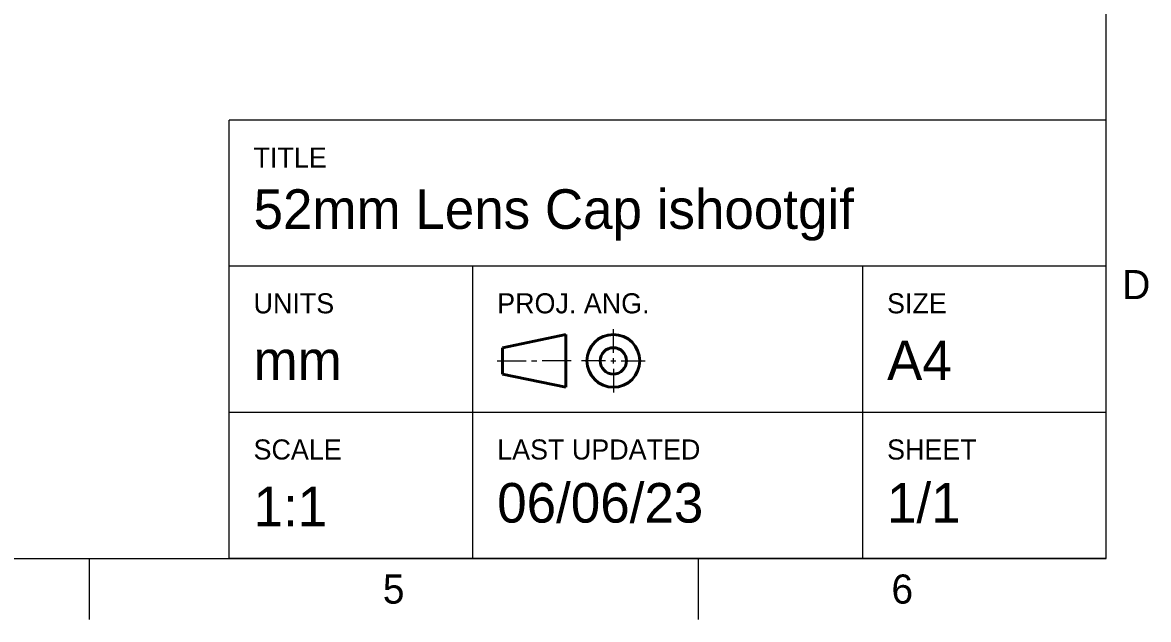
# Model space of a CAD drawing. Header units: millimetres. Extents: x 15 to 292, y 5 to 205.
# Drawn here: x 198 to 290.5, y 5 to 54 of the extents above; entities that cross this region are included whole.
import ezdxf

# ---------------------------------------------------------------- set-up
doc = ezdxf.new("R2010")
doc.units = ezdxf.units.MM
doc.layers.add('Border', color=7, linetype='Continuous')
doc.styles.add('Shapr0', font='txt', dxfattribs={"height": 2.3925})
doc.styles.add('Shapr1', font='txt', dxfattribs={"height": 2.3925})

# ---------------------------------------------------------------- blocks, each defined once
blk = doc.blocks.new('*U16')
at = {"layer": 'Border', "linetype": 'Continuous', "lineweight": 15}
for p, q in [((287, 46), (215, 46)), ((215, 10), (215, 46)), ((287, 10), (287, 46)), ((287, 34), (215, 34)), ((235, 10), (235, 34)), ((267, 10), (267, 34)), ((246.533, 26.883), (246.533, 28.833)), ((237, 26.233), (239.383, 26.233)), ((239.817, 26.233), (240.25, 26.233)), ((243.067, 26.233), (240.683, 26.233)), ((245.883, 26.233), (243.933, 26.233)), ((246.317, 26.233), (246.75, 26.233)), ((246.533, 26.017), (246.533, 26.45)), ((247.183, 26.233), (249.133, 26.233)), ((246.533, 25.583), (246.533, 23.633)), ((287, 22), (215, 22)), ((287, 10), (215, 10))]:
    blk.add_line(p, q, dxfattribs=at)
at = {"layer": 'Border', "linetype": 'Continuous', "lineweight": 40}
for p, q in [((237.433, 27.317), (242.633, 28.4)), ((242.633, 28.4), (242.633, 24.067)), ((237.433, 27.317), (237.433, 25.15)), ((237.433, 25.15), (242.633, 24.067))]:
    blk.add_line(p, q, dxfattribs=at)
for radius in [2.167, 1.083]:
    blk.add_circle((246.533, 26.233), radius, dxfattribs=at)

msp = doc.modelspace()

# ---------------------------------------------------------------- linework, layer by layer
at = {"layer": 'Border', "linetype": 'Continuous', "lineweight": 15}
for p, q in [((287, 10), (287, 200)), ((20, 10), (287, 10)), ((203.5, 10), (203.5, 5)), ((253.5, 10), (253.5, 5))]:
    msp.add_line(p, q, dxfattribs=at)

# ---------------------------------------------------------------- block references
msp.add_blockref('*U16', (0, 0))

# ---------------------------------------------------------------- texts
at = {"layer": 'Border', "linetype": 'Continuous', "lineweight": 15, "attachment_point": 1, "style": 'Shapr1'}
for s, insert, char_height in [('TITLE', (217, 43.75), 1.65), ('52mm Lens Cap ishootgif', (217, 40.32), 3.25), ('UNITS', (217, 31.783), 1.65), ('PROJ. ANG.', (237, 31.783), 1.65), ('SIZE', (269, 31.783), 1.65), ('A4', (269, 27.9), 3.25), ('mm', (217, 27.9), 3.25), ('SCALE', (217, 19.783), 1.65), ('LAST UPDATED', (237, 19.783), 1.65), ('SHEET', (269, 19.783), 1.65), ('1:1', (217, 15.9), 3.25), ('06/06/23', (237, 16.204), 3.25), ('1/1', (269, 16.204), 3.25)]:
    msp.add_mtext(s, dxfattribs=dict(at, insert=insert, char_height=char_height))
at = {"layer": 'Border', "linetype": 'Continuous', "lineweight": 15, "char_height": 2.393, "width": 2.3925, "style": 'Shapr0'}
for s, insert, attachment_point in [('D', (288.304, 32.5), 4), ('5', (228.5, 8.696), 2), ('6', (270.25, 8.696), 2)]:
    msp.add_mtext(s, dxfattribs=dict(at, insert=insert, attachment_point=attachment_point))

doc.saveas('drawing.dxf')
